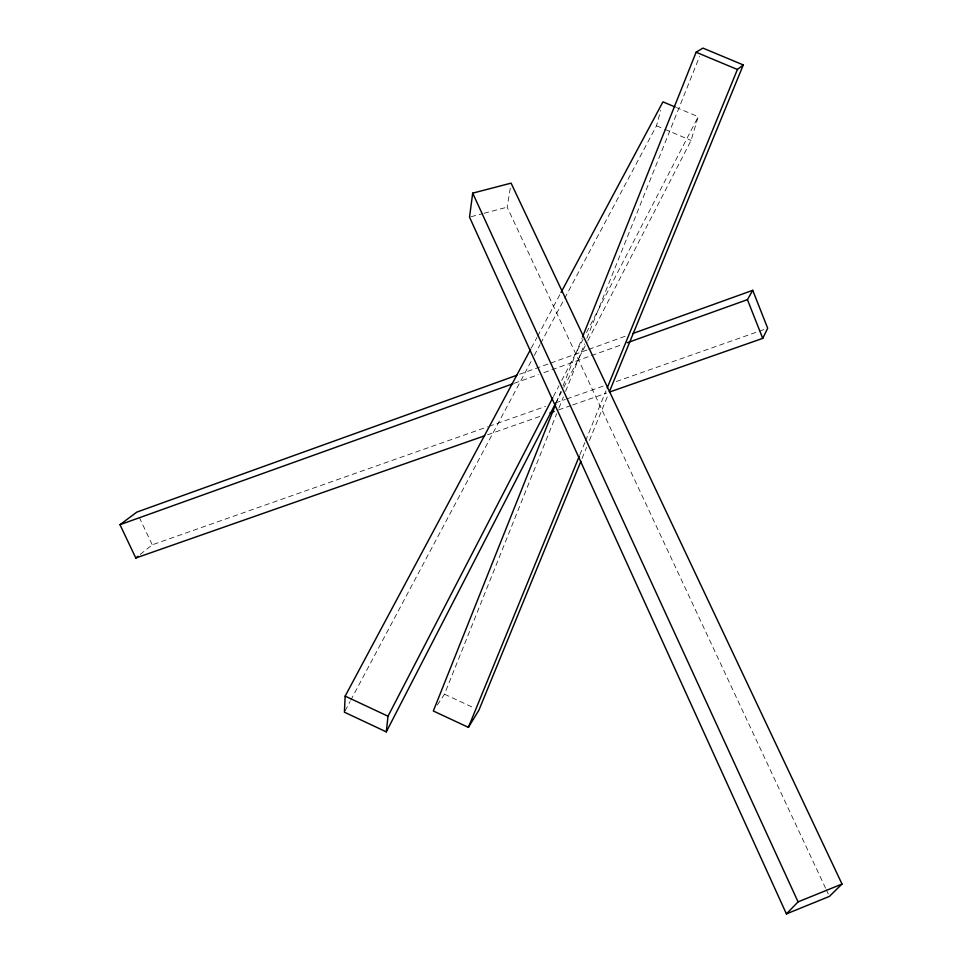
<?xml version="1.0" encoding="UTF-8"?>
<svg xmlns="http://www.w3.org/2000/svg" width="962" height="962" viewBox="0 0 962 962"><rect width="100%" height="100%" fill="white"/><g stroke="black" fill="none" stroke-linecap="round" stroke-linejoin="round"><path stroke-width="0.72" stroke-dasharray="4.81 3.61" d="M825.6 888.239L507.166 207.167L510.618 185.967M564.706 298.268L656.505 125.794L660.678 110.305M587.878 340.692L691.077 140.428L698.196 116.715L676.514 107.576M556.373 402.549L560.822 391.39M563.047 385.798L581.974 338.347M437.313 704.99L444.492 694.191L556.685 413.708M558.91 408.128L563.383 396.969M565.608 391.378L584.583 343.939M586.82 338.359L699.566 56.469M579.87 454.761L584.992 442.243M585.557 440.849L606.036 390.776M582.022 458.501L586.579 447.366M589.429 440.416L608.237 394.528M555.543 403.439L563.107 388.756M563.792 387.421L587.181 342.027M553.451 396.488L558.958 385.822M561.712 380.495L583.08 339.201M586.531 332.539L698.196 116.715M345.105 710.87L350.048 701.587M350.757 700.252L531.517 360.618M534.343 355.315L539.995 344.697M540.704 343.374L564.009 299.591M531.313 348.04L536.964 337.446M537.674 336.123L560.329 293.771M140.187 554.485L152.249 544.829L487.554 426.827M519.636 374.254L549.302 363.576M550.721 363.071L587.445 349.843M588.852 349.326L626.996 335.594M514.249 383.285L538.275 374.663M543.927 372.631L623.063 344.252M488.973 426.322L545.562 406.409M555.459 402.922L565.367 399.446M566.786 398.941L604.978 385.497M616.305 381.517L764.85 329.244M487.566 434.776L540.043 416.39M558.477 409.932L571.248 405.459M572.667 404.954L606.709 393.037M470.959 216.751L482.539 213.684M483.994 213.299L507.166 207.167M656.505 125.794L663.419 128.716M664.802 129.305L691.077 140.428M444.492 694.191L473.593 707.743M139.274 517.352L152.249 544.829M826.226 889.609L828.775 895.045"/><path stroke-width="1.44" d="M530.603 349.362L345.154 696.127L344.408 712.193L386.291 731.866L555.543 403.439M386.291 731.866L388.023 716.221L552.753 397.811M472.703 193.146L469.516 217.135L786.411 913.9L829.412 896.404L842.015 884.042L511.087 183.141L472.703 193.146L798.075 901.875L786.411 913.9M555.808 403.944L433.321 710.99L468.398 727.368L478.896 710.209L580.88 461.279M582.539 336.953L696.115 52.237L702.921 48.1L743.277 64.935L609.367 391.738M468.398 727.368L579.304 456.144M607.178 387.999L737.409 69.48L743.277 64.935M609.547 392.039L762.734 338.371L767.688 328.246L752.729 290.32L632.647 333.561M561.038 292.448L662.962 101.864L675.156 106.998M627.308 342.725L747.426 299.651L752.729 290.32M516.81 375.276L136.796 512.121L119.985 524.699L135.798 558.008L137.987 556.252M798.075 901.875L842.015 884.042M119.985 524.699L512.842 383.79M135.798 558.008L484.728 435.762M549.975 412.914L554.22 411.423M696.115 52.237L737.409 69.48M345.154 696.127L388.023 716.221M747.426 299.651L762.734 338.371"/></g></svg>
